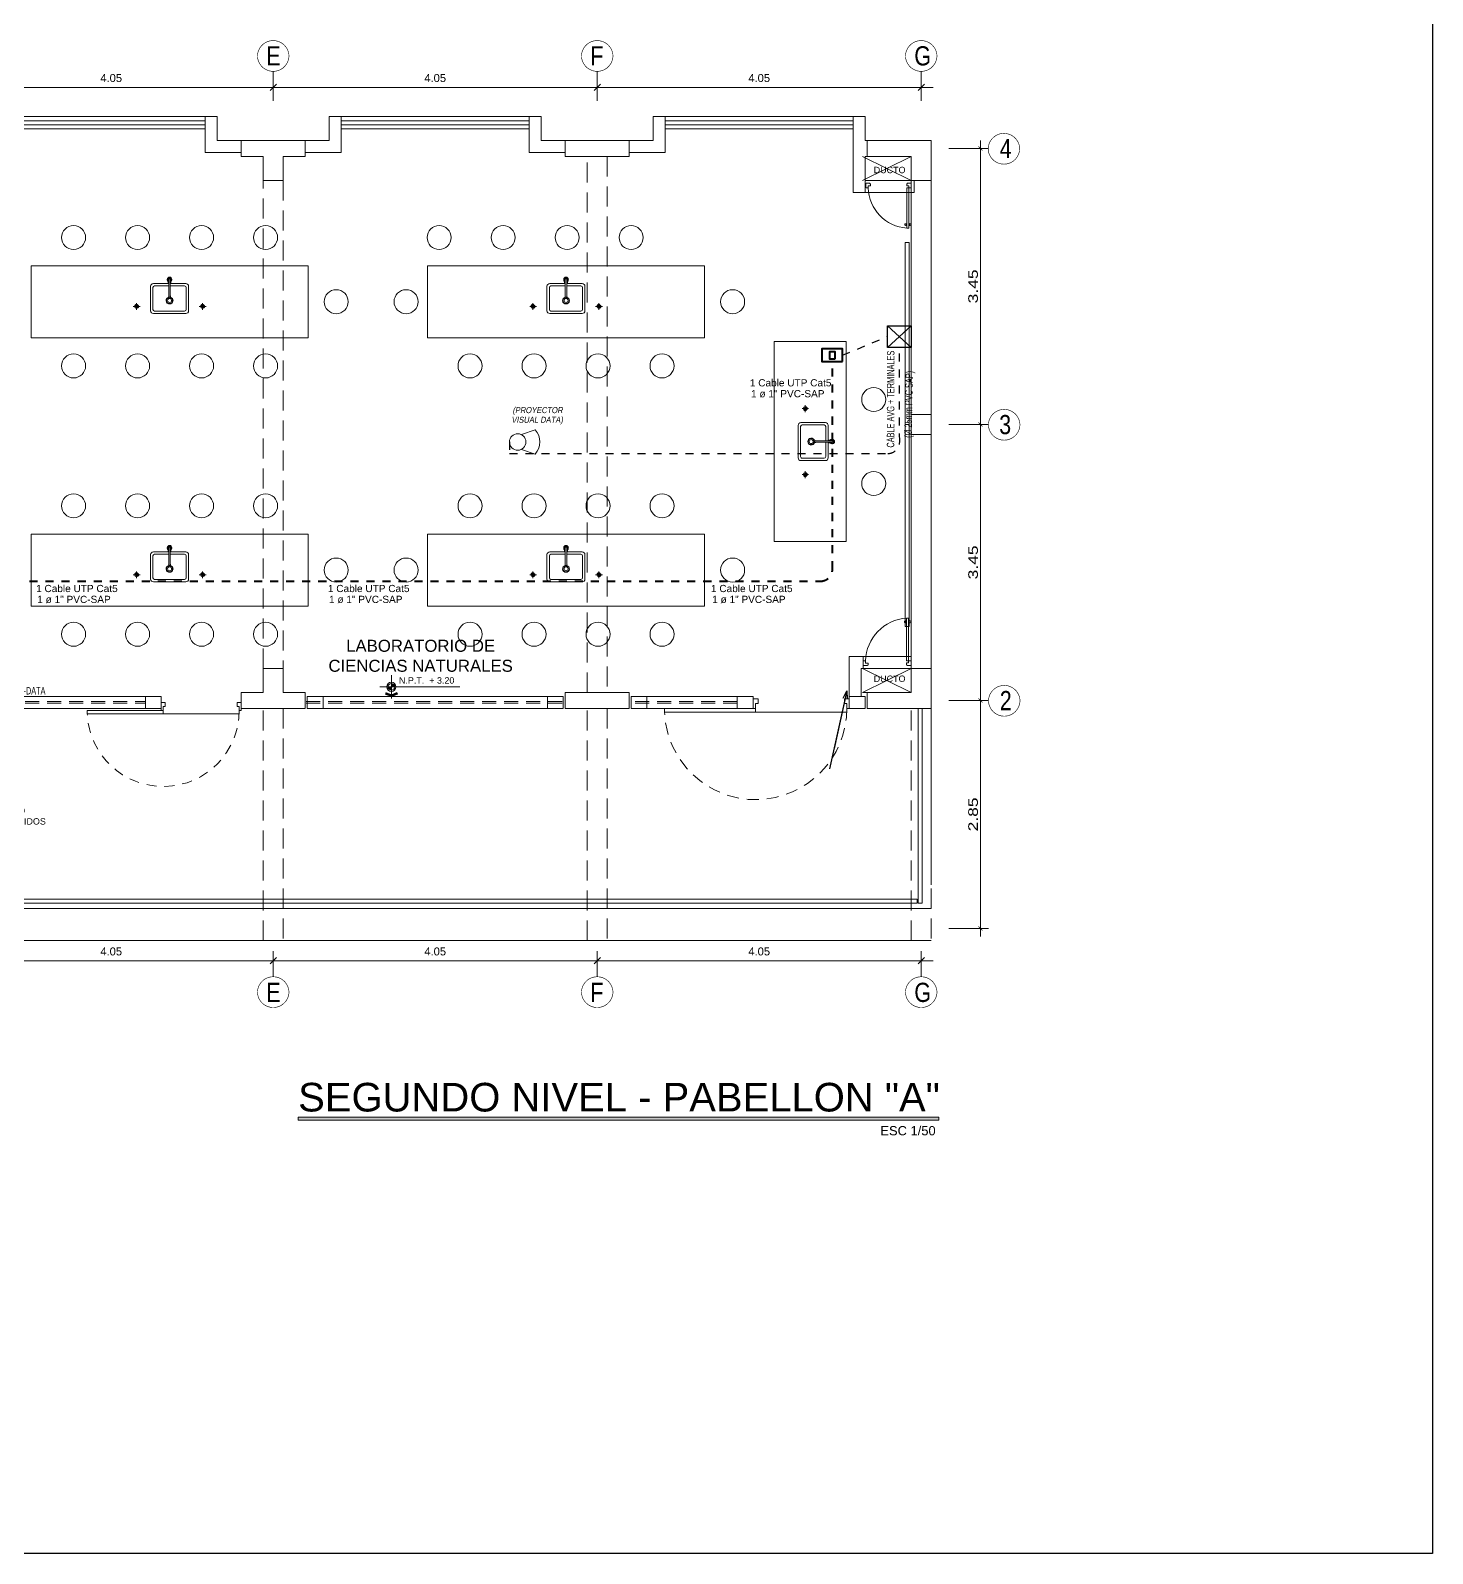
# Model space of a CAD drawing. Header units: millimetres. Extents: x 3354 to 3637, y 1117 to 1358.
# Drawn here: x 3391.97 to 3409.5, y 1246.34 to 1265.38 of the extents above; entities that cross this region are included whole.
import ezdxf

# ---------------------------------------------------------------- set-up
doc = ezdxf.new("R2010")
doc.units = ezdxf.units.MM
for name, pattern in [('ACAD_ISO04W100', [30, 24, -3, 0, -3]), ('ACAD_ISO15W100', [39, 12, -3, 12, -3, 0, -3, 0, -3, 0, -3]), ('DASHED2', [0.375, 0.25, -0.125]), ('DIVIDEX2', [63.5, 25.4, -12.7, 0, -12.7, 0, -12.7]), ('TRAZO_Y_PUNTO2', [0.5, 0.25, -0.125, 0, -0.125]), ('TRAZOS2', [0.225, 0.15, -0.075])]:
    doc.linetypes.add(name, pattern=pattern)
for name, color, linetype, lineweight in [('ACCESORIOS', 4, 'Continuous', 18), ('CASCO', 252, 'Continuous', 9), ('CONDUCTOR', 162, 'Continuous', 40), ('COTAS', 7, 'Continuous', 9), ('muros', 7, 'Continuous', 5), ('RED RED TV CABLE', 241, 'ACAD_ISO15W100', 40), ('RED SEGURIDAD', 153, 'ACAD_ISO04W100', 40), ('TEX-ELEC', 7, 'Continuous', 30)]:
    doc.layers.add(name, color=color, linetype=linetype, lineweight=lineweight)
doc.layers.add('Efec-muebles', color=7, linetype='Continuous', lineweight=13, true_color=0x85826f)
doc.styles.add('1', font='arial.ttf')
doc.styles.add('BYE', font='ARIALN.TTF', dxfattribs={"oblique": 10, "height": 2})
doc.styles.add('R60-50', font='arial.ttf', dxfattribs={"width": 1.3, "height": 0.12})
doc.styles.add('ROMAN', font='arial.ttf', dxfattribs={"width": 1.2})
doc.styles.get("Standard").update_dxf_attribs({"font": 'arial.ttf'})
doc.styles.add('style1', font='arial.ttf')
doc.styles.add('style2', font='arial.ttf')
doc.dimstyles.new('1-50', dxfattribs={"dimtxt": 0.12, "dimasz": 0.05, "dimexe": 0.1, "dimexo": 0.1, "dimgap": 0.03, "dimtad": 1, "dimtoh": 1, "dimzin": 4, "dimdsep": 46, "dimtxsty": 'R60-50', "dimblk1": 'ARCHTICK', "dimblk2": 'ARCHTICK', "dimsah": 1, "dimcen": 0.09, "dimdle": 0.1, "dimclrd": 256, "dimclre": 256, "dimclrt": 7, "dimadec": 0, "dimazin": 0, "dimtfac": 1, "dimtix": 1, "dimtmove": 0, "dimatfit": 3, "dimfxl": 1, "dimtolj": 1, "dimtzin": 0, "dimarcsym": 0})
doc.dimstyles.new('DETEX50', dxfattribs={"dimtxt": 0.065, "dimasz": 0.05, "dimexe": 0.2, "dimexo": 0.2, "dimgap": 0.03, "dimtad": 1, "dimzin": 4, "dimdsep": 46, "dimtxsty": 'ROMAN', "dimblk1": 'DOT', "dimblk2": 'DOT', "dimsah": 1, "dimcen": 0, "dimse1": 1, "dimse2": 1, "dimclrd": 256, "dimclre": 256, "dimclrt": 256, "dimadec": 0, "dimazin": 0, "dimtfac": 1, "dimtmove": 1, "dimatfit": 3, "dimfxl": 1, "dimtvp": 1, "dimtolj": 1, "dimtzin": 0, "dimarcsym": 0})
doc.dimstyles.new('Esc  1  50', dxfattribs={"dimtxt": 0.1, "dimasz": 0.08, "dimexe": 0.2, "dimexo": 0.15, "dimgap": 0.065, "dimtad": 1, "dimzin": 4, "dimdsep": 46, "dimtxsty": 'Standard', "dimblk": 'OBLIQUE', "dimcen": 0.12, "dimdle": 0.15, "dimadec": 0, "dimazin": 0, "dimtfac": 1, "dimtix": 1, "dimtmove": 0, "dimatfit": 3, "dimldrblk": 'OBLIQUE', "dimfxl": 1, "dimarcsym": 0})

# ---------------------------------------------------------------- blocks, each defined once
blk = doc.blocks.new('lavaderok')
at = {"layer": 'Efec-muebles'}
for p, q in [((3034.293, 1661.245), (3034.293, 1661.234)), ((3034.3, 1661.245), (3034.293, 1661.245)), ((3034.3, 1661.234), (3034.293, 1661.234)), ((3034.3, 1661.062), (3034.3, 1661.275)), ((3034.319, 1661.062), (3034.319, 1661.275)), ((3034.327, 1661.245), (3034.319, 1661.245)), ((3034.327, 1661.234), (3034.319, 1661.234)), ((3034.327, 1661.245), (3034.327, 1661.234)), ((3034.102, 1661.175), (3034.102, 1660.9)), ((3034.3, 1661.195), (3034.122, 1661.195)), ((3034.497, 1661.195), (3034.319, 1661.195)), ((3034.517, 1660.9), (3034.517, 1661.175)), ((3033.943, 1660.939), (3033.856, 1660.939)), ((3033.897, 1660.898), (3033.897, 1660.978)), ((3034.122, 1660.88), (3034.497, 1660.88)), ((3034.767, 1660.939), (3034.68, 1660.939)), ((3034.722, 1660.898), (3034.722, 1660.978))]:
    blk.add_line(p, q, dxfattribs=at)
for points in [[(3034.3, 1661.225), (3034.107, 1661.225, 0.414214), (3034.072, 1661.19), (3034.072, 1660.885, 0.414214), (3034.107, 1660.85)], [(3034.107, 1660.85), (3034.512, 1660.85, 0.414214), (3034.547, 1660.885), (3034.547, 1661.19, 0.414214), (3034.512, 1661.225), (3034.319, 1661.225)]]:
    blk.add_lwpolyline(points, format="xyb", dxfattribs=at)
for centre, radius in [((3034.31, 1661.013), 0.025), ((3033.897, 1660.939), 0.0242), ((3033.897, 1660.939), 0.015), ((3033.897, 1660.939), 0.00883), ((3034.722, 1660.939), 0.0242), ((3034.722, 1660.939), 0.015), ((3034.722, 1660.939), 0.00883)]:
    blk.add_circle(centre, radius, dxfattribs=at)
for centre, radius, start, end in [((3034.31, 1661.275), 0.0296, 288.7841, 251.2159), ((3034.31, 1661.275), 0.0226, 294.9499, 245.0501), ((3034.31, 1661.275), 0.00952, 0, 180), ((3034.122, 1661.175), 0.02, 90, 180), ((3034.31, 1661.013), 0.0428, 103.9271, 76.0729), ((3034.31, 1661.013), 0.0383, 99.4862, 80.5138), ((3034.31, 1661.062), 0.0125, 139.6408, 40.3592), ((3034.31, 1661.062), 0.00953, 180, 0), ((3034.497, 1661.175), 0.02, 0, 90), ((3034.122, 1660.9), 0.02, 180, 270), ((3034.497, 1660.9), 0.02, 270, 0)]:
    blk.add_arc(centre, radius, start, end, dxfattribs=at)
blk = doc.blocks.new('_Oblique')
at = {"color": 0, "linetype": 'ByBlock', "lineweight": -2}
blk.add_line((-0.5, -0.5), (0.5, 0.5), dxfattribs=at)
blk = doc.blocks.new('*D342')
at = {"layer": 'CASCO', "color": 0, "lineweight": -2, "transparency": 16777216}
for p, q in [((3368.486, 1257.703), (3368.486, 1258.066)), ((3372.536, 1257.698), (3372.536, 1258.066)), ((3368.336, 1257.866), (3372.686, 1257.866))]:
    blk.add_line(p, q, dxfattribs=at)
at = {"layer": 'Defpoints', "color": 0, "transparency": 16777216}
for p in [(3372.536, 1257.866), (3368.486, 1257.553), (3372.536, 1257.548)]:
    blk.add_point(p, dxfattribs=at)
at = {"layer": 'CASCO', "color": 0, "lineweight": -2, "transparency": 16777216, "xscale": 0.08, "yscale": 0.08, "zscale": 0.08, "rotation": 180}
blk.add_blockref('_Oblique', (3368.486, 1257.866), dxfattribs=at)
at = {"layer": 'CASCO', "color": 0, "lineweight": -2, "transparency": 16777216, "xscale": 0.08, "yscale": 0.08, "zscale": 0.08}
blk.add_blockref('_Oblique', (3372.536, 1257.866), dxfattribs=at)
at = {"layer": 'CASCO', "color": 0, "transparency": 16777216, "insert": (3370.511, 1257.982), "char_height": 0.1, "attachment_point": 5}
blk.add_mtext('4.05', dxfattribs=at)
blk = doc.blocks.new('*D343')
at = {"layer": 'CASCO', "color": 0, "lineweight": -2, "transparency": 16777216}
for p, q in [((3372.536, 1257.698), (3372.536, 1258.066)), ((3376.586, 1257.698), (3376.586, 1258.066)), ((3372.386, 1257.866), (3376.736, 1257.866))]:
    blk.add_line(p, q, dxfattribs=at)
at = {"layer": 'Defpoints', "color": 0, "transparency": 16777216}
for p in [(3376.586, 1257.866), (3372.536, 1257.548), (3376.586, 1257.548)]:
    blk.add_point(p, dxfattribs=at)
at = {"layer": 'CASCO', "color": 0, "lineweight": -2, "transparency": 16777216, "xscale": 0.08, "yscale": 0.08, "zscale": 0.08, "rotation": 180}
blk.add_blockref('_Oblique', (3372.536, 1257.866), dxfattribs=at)
at = {"layer": 'CASCO', "color": 0, "lineweight": -2, "transparency": 16777216, "xscale": 0.08, "yscale": 0.08, "zscale": 0.08}
blk.add_blockref('_Oblique', (3376.586, 1257.866), dxfattribs=at)
at = {"layer": 'CASCO', "color": 0, "transparency": 16777216, "insert": (3374.561, 1257.982), "char_height": 0.1, "attachment_point": 5}
blk.add_mtext('4.05', dxfattribs=at)
blk = doc.blocks.new('*D344')
at = {"layer": 'CASCO', "color": 0, "lineweight": -2, "transparency": 16777216}
for p, q in [((3376.586, 1257.698), (3376.586, 1258.066)), ((3380.636, 1257.698), (3380.636, 1258.066)), ((3376.436, 1257.866), (3380.786, 1257.866))]:
    blk.add_line(p, q, dxfattribs=at)
at = {"layer": 'Defpoints', "color": 0, "transparency": 16777216}
for p in [(3380.636, 1257.866), (3376.586, 1257.548), (3380.636, 1257.548)]:
    blk.add_point(p, dxfattribs=at)
at = {"layer": 'CASCO', "color": 0, "lineweight": -2, "transparency": 16777216, "xscale": 0.08, "yscale": 0.08, "zscale": 0.08, "rotation": 180}
blk.add_blockref('_Oblique', (3376.586, 1257.866), dxfattribs=at)
at = {"layer": 'CASCO', "color": 0, "lineweight": -2, "transparency": 16777216, "xscale": 0.08, "yscale": 0.08, "zscale": 0.08}
blk.add_blockref('_Oblique', (3380.636, 1257.866), dxfattribs=at)
at = {"layer": 'CASCO', "color": 0, "transparency": 16777216, "insert": (3378.611, 1257.982), "char_height": 0.1, "attachment_point": 5}
blk.add_mtext('4.05', dxfattribs=at)
blk = doc.blocks.new('_ARCHTICK')
at = {"color": 0, "linetype": 'ByBlock', "const_width": 0.15}
blk.add_lwpolyline([(-0.5, -0.5), (0.5, 0.5)], dxfattribs=at)
blk = doc.blocks.new('*D348')
at = {"layer": 'CASCO', "lineweight": -2, "ltscale": 2, "transparency": 16777216}
for p, q in [((3380.98, 1257.103), (3381.476, 1257.103)), ((3381.376, 1257.203), (3381.376, 1253.553)), ((3380.98, 1253.653), (3381.476, 1253.653))]:
    blk.add_line(p, q, dxfattribs=at)
at = {"layer": 'Defpoints', "color": 0, "ltscale": 2, "transparency": 16777216}
for p in [(3380.88, 1257.103), (3380.88, 1253.653), (3381.376, 1253.653)]:
    blk.add_point(p, dxfattribs=at)
at = {"layer": 'CASCO', "lineweight": -2, "ltscale": 2, "transparency": 16777216, "xscale": 0.05, "yscale": 0.05, "zscale": 0.05}
for p, rotation in [((3381.376, 1257.103), 90), ((3381.376, 1253.653), 270)]:
    blk.add_blockref('_ARCHTICK', p, dxfattribs=dict(at, rotation=rotation))
at = {"layer": 'CASCO', "color": 7, "ltscale": 2, "transparency": 16777216, "insert": (3381.285, 1255.378), "char_height": 0.12, "attachment_point": 5, "rotation": 90, "style": 'R60-50'}
blk.add_mtext('\\A1;3.45', dxfattribs=at)
blk = doc.blocks.new('*D349')
at = {"layer": 'CASCO', "lineweight": -2, "ltscale": 2, "transparency": 16777216}
for p, q in [((3380.98, 1253.653), (3381.476, 1253.653)), ((3381.376, 1253.753), (3381.376, 1250.103)), ((3380.98, 1250.203), (3381.476, 1250.203))]:
    blk.add_line(p, q, dxfattribs=at)
at = {"layer": 'Defpoints', "color": 0, "ltscale": 2, "transparency": 16777216}
for p in [(3380.88, 1253.653), (3380.88, 1250.203), (3381.376, 1250.203)]:
    blk.add_point(p, dxfattribs=at)
at = {"layer": 'CASCO', "lineweight": -2, "ltscale": 2, "transparency": 16777216, "xscale": 0.05, "yscale": 0.05, "zscale": 0.05}
for p, rotation in [((3381.376, 1253.653), 90), ((3381.376, 1250.203), 270)]:
    blk.add_blockref('_ARCHTICK', p, dxfattribs=dict(at, rotation=rotation))
at = {"layer": 'CASCO', "color": 7, "ltscale": 2, "transparency": 16777216, "insert": (3381.285, 1251.928), "char_height": 0.12, "attachment_point": 5, "rotation": 90, "style": 'R60-50'}
blk.add_mtext('\\A1;3.45', dxfattribs=at)
blk = doc.blocks.new('*D350')
at = {"layer": 'CASCO', "lineweight": -2, "ltscale": 2, "transparency": 16777216}
for p, q in [((3380.98, 1250.203), (3381.476, 1250.203)), ((3381.376, 1250.303), (3381.376, 1247.253)), ((3380.98, 1247.353), (3381.476, 1247.353))]:
    blk.add_line(p, q, dxfattribs=at)
at = {"layer": 'Defpoints', "color": 0, "ltscale": 2, "transparency": 16777216}
for p in [(3380.88, 1250.203), (3380.88, 1247.353), (3381.376, 1247.353)]:
    blk.add_point(p, dxfattribs=at)
at = {"layer": 'CASCO', "lineweight": -2, "ltscale": 2, "transparency": 16777216, "xscale": 0.05, "yscale": 0.05, "zscale": 0.05}
for p, rotation in [((3381.376, 1250.203), 90), ((3381.376, 1247.353), 270)]:
    blk.add_blockref('_ARCHTICK', p, dxfattribs=dict(at, rotation=rotation))
at = {"layer": 'CASCO', "color": 7, "ltscale": 2, "transparency": 16777216, "insert": (3381.285, 1248.778), "char_height": 0.12, "attachment_point": 5, "rotation": 90, "style": 'R60-50'}
blk.add_mtext('\\A1;2.85', dxfattribs=at)
blk = doc.blocks.new('*D354')
at = {"layer": 'CASCO', "color": 0, "lineweight": -2, "transparency": 16777216}
for p, q in [((3368.336, 1246.949), (3372.686, 1246.949)), ((3368.486, 1247.064), (3368.486, 1246.749)), ((3372.536, 1247.068), (3372.536, 1246.749))]:
    blk.add_line(p, q, dxfattribs=at)
at = {"layer": 'Defpoints', "color": 0, "transparency": 16777216}
for p in [(3368.486, 1247.214), (3372.536, 1247.218), (3372.536, 1246.949)]:
    blk.add_point(p, dxfattribs=at)
at = {"layer": 'CASCO', "color": 0, "lineweight": -2, "transparency": 16777216, "xscale": 0.08, "yscale": 0.08, "zscale": 0.08, "rotation": 180}
blk.add_blockref('_Oblique', (3368.486, 1246.949), dxfattribs=at)
at = {"layer": 'CASCO', "color": 0, "lineweight": -2, "transparency": 16777216, "xscale": 0.08, "yscale": 0.08, "zscale": 0.08}
blk.add_blockref('_Oblique', (3372.536, 1246.949), dxfattribs=at)
at = {"layer": 'CASCO', "color": 0, "transparency": 16777216, "insert": (3370.511, 1247.065), "char_height": 0.1, "attachment_point": 5}
blk.add_mtext('4.05', dxfattribs=at)
blk = doc.blocks.new('*D355')
at = {"layer": 'CASCO', "color": 0, "lineweight": -2, "transparency": 16777216}
for p, q in [((3372.386, 1246.949), (3376.736, 1246.949)), ((3372.536, 1247.068), (3372.536, 1246.749)), ((3376.586, 1247.068), (3376.586, 1246.749))]:
    blk.add_line(p, q, dxfattribs=at)
at = {"layer": 'Defpoints', "color": 0, "transparency": 16777216}
for p in [(3372.536, 1247.218), (3376.586, 1247.218), (3376.586, 1246.949)]:
    blk.add_point(p, dxfattribs=at)
at = {"layer": 'CASCO', "color": 0, "lineweight": -2, "transparency": 16777216, "xscale": 0.08, "yscale": 0.08, "zscale": 0.08, "rotation": 180}
blk.add_blockref('_Oblique', (3372.536, 1246.949), dxfattribs=at)
at = {"layer": 'CASCO', "color": 0, "lineweight": -2, "transparency": 16777216, "xscale": 0.08, "yscale": 0.08, "zscale": 0.08}
blk.add_blockref('_Oblique', (3376.586, 1246.949), dxfattribs=at)
at = {"layer": 'CASCO', "color": 0, "transparency": 16777216, "insert": (3374.561, 1247.065), "char_height": 0.1, "attachment_point": 5}
blk.add_mtext('4.05', dxfattribs=at)
blk = doc.blocks.new('*D356')
at = {"layer": 'CASCO', "color": 0, "lineweight": -2, "transparency": 16777216}
for p, q in [((3376.436, 1246.949), (3380.786, 1246.949)), ((3376.586, 1247.068), (3376.586, 1246.749)), ((3380.636, 1247.068), (3380.636, 1246.749))]:
    blk.add_line(p, q, dxfattribs=at)
at = {"layer": 'Defpoints', "color": 0, "transparency": 16777216}
for p in [(3376.586, 1247.218), (3380.636, 1247.218), (3380.636, 1246.949)]:
    blk.add_point(p, dxfattribs=at)
at = {"layer": 'CASCO', "color": 0, "lineweight": -2, "transparency": 16777216, "xscale": 0.08, "yscale": 0.08, "zscale": 0.08, "rotation": 180}
blk.add_blockref('_Oblique', (3376.586, 1246.949), dxfattribs=at)
at = {"layer": 'CASCO', "color": 0, "lineweight": -2, "transparency": 16777216, "xscale": 0.08, "yscale": 0.08, "zscale": 0.08}
blk.add_blockref('_Oblique', (3380.636, 1246.949), dxfattribs=at)
at = {"layer": 'CASCO', "color": 0, "transparency": 16777216, "insert": (3378.611, 1247.065), "char_height": 0.1, "attachment_point": 5}
blk.add_mtext('4.05', dxfattribs=at)
blk = doc.blocks.new('THT')
for p, q in [((-1.074, 0.413), (-1.014, 0.413)), ((-1.074, 0.293), (-1.074, 0.413)), ((-1.014, 0.413), (-1.014, 0.353)), ((0.126, 0.413), (0.066, 0.413)), ((0.066, 0.413), (0.066, 0.353)), ((0.126, 0.293), (0.126, 0.413)), ((-1.044, 0.293), (-1.074, 0.293)), ((-1.044, 0.353), (-1.044, 0.293)), ((-1.014, 0.353), (-1.044, 0.353)), ((0.096, 0.245), (-1.044, 0.245)), ((0.066, 0.353), (0.096, 0.353)), ((0.096, 0.353), (0.096, 0.293)), ((0.096, 0.293), (0.126, 0.293)), ((0.096, 0.293), (0.096, 0.245)), ((1.236, 0.293), (0.096, 0.293)), ((0.096, 0.245), (1.236, 0.245)), ((1.236, 0.245), (1.236, 0.293))]:
    blk.add_line(p, q)
at = {"linetype": 'TRAZOS2'}
blk.add_arc((0.096, 0.293), 1.14, 180, 357.5868, dxfattribs=at)
blk = doc.blocks.new('cgytutytry')
at = {"layer": 'CASCO'}
for p, q in [((-4.482, 891.175), (-4.487, 891.175)), ((-4.487, 891.175), (-4.487, 891.1)), ((-4.487, 891.1), (-4.487, 891.175)), ((-4.487, 891.175), (-4.482, 891.175)), ((-4.467, 891.08), (-4.487, 891.1)), ((-4.467, 891.08), (-4.487, 891.1)), ((-4.482, 891.18), (-4.482, 891.175)), ((-4.391, 891.18), (-4.482, 891.18)), ((-4.482, 891.175), (-4.482, 891.18)), ((-4.432, 891.08), (-4.467, 891.08)), ((-4.432, 891.08), (-4.467, 891.08)), ((-4.386, 891.126), (-4.432, 891.126)), ((-4.432, 891.126), (-4.432, 891.08)), ((-4.391, 891.18), (-4.391, 891.175)), ((-4.391, 891.18), (-4.391, 891.175)), ((-4.386, 891.175), (-4.391, 891.175)), ((-4.391, 891.175), (-4.386, 891.175)), ((-4.386, 891.175), (-4.386, 891.126)), ((-4.386, 891.175), (-4.386, 891.126)), ((-4.386, 891.085), (-4.386, 891.126)), ((-4.386, 891.126), (-3.497, 891.126)), ((-3.497, 891.085), (-4.386, 891.085)), ((-3.598, 891.132), (-3.598, 891.14)), ((-3.598, 891.14), (-3.594, 891.14)), ((-3.55, 891.132), (-3.598, 891.132)), ((-3.598, 891.075), (-3.598, 891.08)), ((-3.598, 891.08), (-3.55, 891.08)), ((-3.594, 891.075), (-3.598, 891.075)), ((-3.594, 891.155), (-3.589, 891.175)), ((-3.594, 891.14), (-3.594, 891.155)), ((-3.594, 891.057), (-3.594, 891.075)), ((-3.589, 891.037), (-3.594, 891.057)), ((-3.589, 891.175), (-3.559, 891.175)), ((-3.559, 891.037), (-3.589, 891.037)), ((-3.559, 891.175), (-3.554, 891.155)), ((-3.554, 891.057), (-3.559, 891.037)), ((-3.554, 891.155), (-3.554, 891.137)), ((-3.554, 891.137), (-3.55, 891.137)), ((-3.55, 891.075), (-3.554, 891.075)), ((-3.554, 891.075), (-3.554, 891.057)), ((-3.55, 891.137), (-3.55, 891.132)), ((-3.55, 891.08), (-3.55, 891.075)), ((-3.497, 891.126), (-3.497, 891.085)), ((-4.467, 890.281), (-4.487, 890.261)), ((-4.487, 890.261), (-4.467, 890.281)), ((-4.487, 890.261), (-4.487, 890.185)), ((-4.487, 890.185), (-4.487, 890.261)), ((-4.487, 890.185), (-4.482, 890.185)), ((-4.482, 890.185), (-4.487, 890.185)), ((-4.482, 890.185), (-4.482, 890.18)), ((-4.482, 890.18), (-4.482, 890.185)), ((-4.482, 890.18), (-4.391, 890.18)), ((-4.467, 890.281), (-4.433, 890.281)), ((-4.467, 890.281), (-4.433, 890.281)), ((-4.433, 890.281), (-4.433, 890.231)), ((-4.433, 890.231), (-4.386, 890.231)), ((-4.391, 890.185), (-4.386, 890.185)), ((-4.391, 890.185), (-4.391, 890.18)), ((-4.386, 890.185), (-4.391, 890.185)), ((-4.391, 890.185), (-4.391, 890.18)), ((-4.386, 890.231), (-4.386, 890.185)), ((-4.386, 890.231), (-4.386, 890.185))]:
    blk.add_line(p, q, dxfattribs=at)
for points in [[(-4.432, 891.08), (-4.432, 891.126), (-4.386, 891.126)], [(-4.386, 890.231), (-4.433, 890.231), (-4.433, 890.281)]]:
    blk.add_lwpolyline(points, dxfattribs=at)
for points in [[(-3.497, 891.126), (-3.497, 891.085), (-4.386, 891.085), (-4.386, 891.126)], [(-3.55, 891.132), (-3.55, 891.137), (-3.598, 891.137), (-3.598, 891.132)], [(-3.55, 891.08), (-3.55, 891.075), (-3.598, 891.075), (-3.598, 891.08)], [(-3.554, 891.14), (-3.554, 891.155), (-3.559, 891.175), (-3.589, 891.175), (-3.594, 891.155), (-3.594, 891.14)], [(-3.554, 891.071), (-3.554, 891.057), (-3.559, 891.037), (-3.589, 891.037), (-3.594, 891.057), (-3.594, 891.071)]]:
    blk.add_lwpolyline(points, close=True, dxfattribs=at)
blk.add_arc((-4.408, 891.143), 0.913, 271.3362, 356.359, dxfattribs=at)
blk = doc.blocks.new('dtyrdyt')
at = {"layer": 'CASCO'}
h = blk.add_hatch(color=256, dxfattribs=at)
h.paths.add_polyline_path([(850.126, 424.939), (850.167, 424.939, 0.414214), (850.126, 424.98)])
h.paths.add_polyline_path([(850.126, 424.898), (850.126, 424.939), (850.084, 424.939, 0.414214)])
blk.add_hatch(color=256, dxfattribs=at).paths.add_polyline_path([(850.126, 424.839), (850.057, 424.867), (850.049, 424.849), (850.126, 424.818), (850.202, 424.849), (850.194, 424.867)])
for p, q in [((849.981, 424.939), (850.981, 424.939)), ((850.126, 424.939), (850.126, 425.084)), ((850.126, 424.939), (850.126, 424.795)), ((850.126, 424.818), (850.049, 424.849)), ((850.126, 424.839), (850.057, 424.867)), ((850.126, 424.839), (850.194, 424.867)), ((850.126, 424.818), (850.202, 424.849)), ((850.202, 424.849), (850.194, 424.867))]:
    blk.add_line(p, q, dxfattribs=at)
for radius in [0.0578, 0.0413]:
    blk.add_circle((850.126, 424.939), radius, dxfattribs=at)
blk = doc.blocks.new('_Dot')
at = {"color": 0, "linetype": 'ByBlock', "lineweight": -2}
blk.add_line((-0.5, 0), (-1, 0), dxfattribs=at)
at = {"color": 0, "linetype": 'ByBlock', "const_width": 0.5}
blk.add_lwpolyline([(-0.25, 0, 1), (0.25, 0, 1)], format="xyb", close=True, dxfattribs=at)
blk = doc.blocks.new('2 PISO')
at = {"layer": 'CASCO', "lineweight": 0}
for p, q in [((3371.686, 1257.503), (3369.336, 1257.503)), ((3375.736, 1257.503), (3373.386, 1257.503)), ((3379.786, 1257.503), (3377.436, 1257.503)), ((3380.761, 1247.9), (3380.761, 1250.103))]:
    blk.add_line(p, q, dxfattribs=at)
at = {"layer": 'CASCO', "ltscale": 2}
for p, q in [((3369.336, 1257.349), (3371.686, 1257.349)), ((3373.386, 1257.349), (3375.736, 1257.349)), ((3377.436, 1257.349), (3379.786, 1257.349))]:
    blk.add_line(p, q, dxfattribs=at)
at = {"layer": 'CASCO', "lineweight": 5}
for p, q in [((3379.901, 1257.003), (3380.511, 1256.703)), ((3380.511, 1257.003), (3379.901, 1256.703)), ((3379.901, 1250.303), (3380.511, 1250.603)), ((3380.511, 1250.303), (3379.901, 1250.603)), ((3379.961, 1250.303), (3379.901, 1250.303))]:
    blk.add_line(p, q, dxfattribs=at)
at = {"layer": 'CASCO'}
blk.add_line((3372.561, 1250.603), (3372.411, 1250.603), dxfattribs=at)
at = {"layer": 'CASCO', "ltscale": 2, "const_width": 0.0076}
for points in [[(3372.733, 1258.263, 0.951688), (3372.339, 1258.263, 1)], [(3376.783, 1258.263, 0.951688), (3376.389, 1258.263, 1)], [(3380.833, 1258.263, 0.951688), (3380.439, 1258.263, 1)], [(3381.473, 1257.103, -0.951688), (3381.867, 1257.103, -1)], [(3381.476, 1253.653, -0.951688), (3381.87, 1253.653, -1)], [(3381.477, 1250.203, -0.951688), (3381.871, 1250.203, -1)], [(3372.733, 1246.552, -0.951688), (3372.339, 1246.552, -1)], [(3376.783, 1246.552, -0.951688), (3376.389, 1246.552, -1)], [(3380.833, 1246.552, -0.951688), (3380.439, 1246.552, -1)]]:
    blk.add_lwpolyline(points, format="xyb", close=True, dxfattribs=at)
at = {"layer": 'CASCO'}
for points in [[(3369.336, 1257.449), (3371.686, 1257.449), (3371.686, 1257.399), (3369.336, 1257.399), (3369.336, 1257.449)], [(3373.386, 1257.449), (3375.736, 1257.449), (3375.736, 1257.399), (3373.386, 1257.399), (3373.386, 1257.449)], [(3377.436, 1257.449), (3379.786, 1257.449), (3379.786, 1257.399), (3377.436, 1257.399), (3377.436, 1257.449)], [(3376.186, 1257.003), (3376.186, 1257.203), (3376.986, 1257.203), (3376.986, 1257.003), (3376.186, 1257.003)], [(3379.961, 1257.203), (3380.761, 1257.203), (3380.761, 1256.703), (3380.511, 1256.703), (3380.511, 1257.003), (3379.961, 1257.003), (3379.961, 1257.203)], [(3379.961, 1250.103), (3380.761, 1250.103), (3380.761, 1250.603), (3380.511, 1250.603), (3380.511, 1250.303), (3379.961, 1250.303), (3379.961, 1250.103)], [(3376.186, 1250.103), (3376.186, 1250.303), (3376.986, 1250.303), (3376.986, 1250.103), (3376.186, 1250.103)]]:
    blk.add_lwpolyline(points, dxfattribs=at)
at = {"layer": 'CASCO', "ltscale": 2}
for points in [[(3372.136, 1257.203), (3371.836, 1257.203), (3371.836, 1257.503), (3371.686, 1257.503), (3371.686, 1257.053), (3372.136, 1257.053)], [(3373.386, 1257.503), (3373.236, 1257.503), (3373.236, 1257.203), (3372.936, 1257.203), (3372.936, 1257.053), (3373.386, 1257.053)], [(3376.186, 1257.203), (3375.886, 1257.203), (3375.886, 1257.503), (3375.736, 1257.503), (3375.736, 1257.053), (3376.186, 1257.053)], [(3377.436, 1257.503), (3377.286, 1257.503), (3377.286, 1257.203), (3376.986, 1257.203), (3376.986, 1257.053), (3377.436, 1257.053)], [(3369.111, 1250.253), (3370.94, 1250.253), (3370.94, 1250.103), (3369.111, 1250.103)], [(3373.161, 1250.253), (3375.966, 1250.253), (3375.966, 1250.103), (3373.161, 1250.103)], [(3377.206, 1250.253), (3378.336, 1250.253), (3378.336, 1250.103), (3377.206, 1250.103)]]:
    blk.add_lwpolyline(points, close=True, dxfattribs=at)
for points in [[(3379.936, 1257.003), (3379.961, 1257.003), (3379.961, 1257.203), (3379.936, 1257.203), (3379.936, 1257.503), (3379.786, 1257.503), (3379.786, 1257.053), (3379.786, 1257.053), (3379.786, 1256.553), (3379.936, 1256.553), (3379.936, 1256.553), (3379.936, 1256.553), (3379.936, 1257.003)], [(3379.736, 1250.253), (3379.736, 1250.753), (3379.911, 1250.753), (3379.911, 1250.603), (3379.886, 1250.603), (3379.886, 1250.253), (3379.736, 1250.253)]]:
    blk.add_lwpolyline(points, dxfattribs=at)
at = {"layer": 'CASCO'}
for points in [[(3372.136, 1257.003), (3372.411, 1257.003), (3372.411, 1256.703), (3372.661, 1256.703), (3372.661, 1257.003), (3372.936, 1257.003), (3372.936, 1257.203), (3372.936, 1257.203), (3372.136, 1257.203), (3372.136, 1257.203)], [(3380.511, 1253.778), (3380.761, 1253.778), (3380.761, 1256.703), (3380.511, 1256.703)], [(3380.486, 1253.653), (3380.486, 1255.928), (3380.436, 1255.928), (3380.436, 1253.653)], [(3380.486, 1253.653), (3380.486, 1251.128), (3380.436, 1251.128), (3380.436, 1253.653)], [(3380.511, 1253.778), (3380.511, 1253.528), (3380.761, 1253.528), (3380.761, 1253.778)], [(3380.511, 1253.528), (3380.761, 1253.528), (3380.761, 1250.603), (3380.511, 1250.603)], [(3372.136, 1250.303), (3372.411, 1250.303), (3372.411, 1250.603), (3372.661, 1250.603), (3372.661, 1250.303), (3372.936, 1250.303), (3372.936, 1250.103), (3372.661, 1250.103), (3372.411, 1250.103), (3372.136, 1250.103)], [(3371.136, 1250.103), (3370.94, 1250.103), (3370.94, 1250.253), (3371.136, 1250.253)], [(3373.161, 1250.103), (3372.961, 1250.103), (3372.961, 1250.253), (3373.161, 1250.253)], [(3376.161, 1250.103), (3375.966, 1250.103), (3375.966, 1250.253), (3376.161, 1250.253)], [(3377.011, 1250.103), (3377.206, 1250.103), (3377.206, 1250.253), (3377.011, 1250.253)], [(3378.536, 1250.103), (3378.336, 1250.103), (3378.336, 1250.253), (3378.536, 1250.253)], [(3379.936, 1250.103), (3379.736, 1250.103), (3379.736, 1250.253), (3379.936, 1250.253)]]:
    blk.add_lwpolyline(points, close=True, dxfattribs=at)
at = {"layer": 'CASCO', "linetype": 'DASHED2', "lineweight": 5}
for points in [[(3376.461, 1257.003), (3376.711, 1257.003), (3376.711, 1250.303), (3376.461, 1250.303)], [(3372.411, 1256.703), (3372.661, 1256.703), (3372.661, 1250.603), (3372.411, 1250.603)], [(3380.511, 1250.103), (3380.761, 1250.103), (3380.761, 1247.203), (3380.511, 1247.203)]]:
    blk.add_lwpolyline(points, close=True, dxfattribs=at)
at = {"layer": 'CASCO', "lineweight": 5}
for points in [[(3379.936, 1256.553), (3380.546, 1256.553), (3380.546, 1256.703), (3379.936, 1256.703)], [(3379.911, 1250.753), (3380.511, 1250.753), (3380.511, 1250.603), (3379.911, 1250.603)]]:
    blk.add_lwpolyline(points, close=True, dxfattribs=at)
at = {"layer": 'CASCO', "linetype": 'DASHED2', "ltscale": 0.7}
for points in [[(3368.886, 1250.191), (3370.94, 1250.191)], [(3372.946, 1250.191), (3376.186, 1250.191)], [(3378.336, 1250.191), (3376.986, 1250.191)], [(3368.886, 1250.168), (3370.94, 1250.168)], [(3372.946, 1250.168), (3376.186, 1250.168)], [(3378.336, 1250.168), (3376.986, 1250.168)]]:
    blk.add_lwpolyline(points, dxfattribs=at)
at = {"layer": 'CASCO', "linetype": 'DASHED2', "lineweight": 5}
for points in [[(3372.411, 1247.203), (3372.411, 1250.103), (3372.661, 1250.103), (3372.661, 1247.203)], [(3376.461, 1247.203), (3376.461, 1250.103), (3376.711, 1250.103), (3376.711, 1247.203)]]:
    blk.add_lwpolyline(points, dxfattribs=at)
at = {"layer": 'CASCO', "lineweight": 0}
for points in [[(3380.599, 1250.103), (3380.649, 1250.103), (3380.649, 1247.669), (3380.599, 1247.669)], [(3380.586, 1247.719), (3380.586, 1247.669), (3356.372, 1247.669), (3356.372, 1247.719)]]:
    blk.add_lwpolyline(points, close=True, dxfattribs=at)
blk.add_lwpolyline([(3380.761, 1247.603), (3380.761, 1247.603), (3356.211, 1247.603), (3356.211, 1247.603)], dxfattribs=at)
at = {"layer": 'CASCO', "lineweight": 0, "ltscale": 0.5}
blk.add_lwpolyline([(3356.211, 1247.203), (3356.211, 1247.203), (3380.761, 1247.203), (3380.761, 1247.203)], dxfattribs=at)
at = {"layer": 'CASCO', "lineweight": 13, "rotation": 270}
for p, xscale, yscale, zscale in [((2876.916, 1254.131), 0.5650878199641471, 0.5650878199641471, 0.5650878199641471), ((2845.803, 1253.33), -0.5999999999998181, 0.5999999999998181, 0.5999999999998181)]:
    blk.add_blockref('cgytutytry', p, dxfattribs=dict(at, xscale=xscale, yscale=yscale, zscale=zscale))
at = {"layer": 'CASCO'}
blk.add_blockref('dtyrdyt', (2523.887, 825.434), dxfattribs=at)
for p, xscale, yscale, zscale in [((3378.662, 1249.81), -1.000025000609412, 1.000025001168297, 1.000025000625009), ((3371.241, 1249.833), -0.833352957778536, 0.8333529582442725, 0.8333529577915336)]:
    blk.add_blockref('THT', p, dxfattribs=dict(at, xscale=xscale, yscale=yscale, zscale=zscale))
at = {"layer": 'CASCO', "style": 'style1', "width": 0.8}
for s, p in [('E', (3372.45, 1258.14)), ('F', (3376.5, 1258.14)), ('G', (3380.55, 1258.14)), ('4', (3381.617, 1256.981)), ('3', (3381.611, 1253.531)), ('2', (3381.618, 1250.081)), ('E', (3372.45, 1246.434)), ('F', (3376.5, 1246.434)), ('G', (3380.55, 1246.434))]:
    blk.add_text(s, height=0.24, dxfattribs=at).set_placement(p)
at = {"layer": 'CASCO', "style": '1'}
blk.add_text('N.P.T.  + 3.20', height=0.08, dxfattribs=at).set_placement((3374.108, 1250.413))
at = {"layer": 'CASCO'}
for s, insert, char_height, width, attachment_point, style in [('\\A1;DUCTO', (3380.241, 1256.873), 0.08, 2.09636, 2, '1'), ('\\A1;LABORATORIO DE \\PCIENCIAS NATURALES', (3374.379, 1250.76), 0.15, 4.61659, 5, 'style2'), ('\\A1;DUCTO', (3380.241, 1250.433), 0.08, 2.09636, 8, '1')]:
    blk.add_mtext(s, dxfattribs=dict(at, insert=insert, char_height=char_height, width=width, attachment_point=attachment_point, style=style))
at = {"layer": 'CASCO', "lineweight": 5, "insert": (3368.647, 1248.635), "char_height": 0.07998, "width": 2.09636, "attachment_point": 8, "style": '1'}
blk.add_mtext('PISO CEMENTO SEMIPULIDO \\PY BRUÑADO @ 1.00 AMBOS SENTIDOS', dxfattribs=at)
at = {"layer": 'CASCO'}
for base, p1, p2, picture, middle in [((3372.536, 1257.866), (3368.486, 1257.553), (3372.536, 1257.548), '*D342', (3370.511, 1257.982)), ((3376.586, 1257.866), (3372.536, 1257.548), (3376.586, 1257.548), '*D343', (3374.561, 1257.982)), ((3380.636, 1257.866), (3376.586, 1257.548), (3380.636, 1257.548), '*D344', (3378.611, 1257.982)), ((3372.536, 1246.949), (3368.486, 1247.214), (3372.536, 1247.218), '*D354', (3370.511, 1247.065)), ((3376.586, 1246.949), (3372.536, 1247.218), (3376.586, 1247.218), '*D355', (3374.561, 1247.065)), ((3380.636, 1246.949), (3376.586, 1247.218), (3380.636, 1247.218), '*D356', (3378.611, 1247.065))]:
    dim = blk.add_linear_dim(base=base, p1=p1, p2=p2, dimstyle='Esc  1  50', dxfattribs=at)
    dim.commit()
    dim.dimension.update_dxf_attribs({"geometry": picture, "text_midpoint": middle})
at = {"layer": 'CASCO', "ltscale": 2}
for base, p1, p2, override, picture, middle in [((3381.376, 1253.653), (3380.88, 1257.103), (3380.88, 1253.653), {"dimfxl": 0.05}, '*D348', (3381.285, 1255.378)), ((3381.376, 1250.203), (3380.88, 1253.653), (3380.88, 1250.203), {"dimtmove": 1, "dimfxl": 0.05}, '*D349', (3381.285, 1251.928)), ((3381.376, 1247.353), (3380.88, 1250.203), (3380.88, 1247.353), {"dimtmove": 1, "dimfxl": 0.05}, '*D350', (3381.285, 1248.778))]:
    dim = blk.add_linear_dim(base=base, p1=p1, p2=p2, angle=90, dimstyle='1-50', override=override, dxfattribs=at)
    dim.commit()
    dim.dimension.update_dxf_attribs({"geometry": picture, "text_midpoint": middle})

msp = doc.modelspace()

# ---------------------------------------------------------------- hatches: boundary and pattern name
at = {"layer": 'muros', "ltscale": 2}
msp.add_hatch(color=7, dxfattribs=at).paths.add_polyline_path([(3403.327, 1251.791), (3395.318, 1251.791), (3395.318, 1251.755), (3403.327, 1251.755)])

# ---------------------------------------------------------------- linework, layer by layer
at = {"ltscale": 2}
for p, q in [((3402.685, 1261.683), (3402.981, 1261.415)), ((3402.685, 1261.415), (3402.981, 1261.683))]:
    msp.add_line(p, q, dxfattribs=at)
for points in [[(3363.18, 1282.477), (3409.498, 1282.477), (3409.498, 1246.339), (3363.18, 1246.339)], [(3402.685, 1261.683), (3402.981, 1261.683), (3402.981, 1261.415), (3402.685, 1261.415)]]:
    msp.add_lwpolyline(points, close=True, dxfattribs=at)
at = {"layer": 'ACCESORIOS', "color": 1, "linetype": 'Continuous', "lineweight": 20, "ltscale": 0.1}
for p, q in [((3398.108, 1260.325), (3398.281, 1260.384)), ((3398.108, 1260.14), (3398.281, 1260.081))]:
    msp.add_line(p, q, dxfattribs=at)
msp.add_circle((3398.062, 1260.233), 0.103, dxfattribs=at)
msp.add_arc((3398.116, 1260.233), 0.224, 317.5277, 42.4723, dxfattribs=at)
at = {"layer": 'CONDUCTOR'}
for points in [[(3402.123, 1261.24), (3402.123, 1261.395), (3401.865, 1261.395), (3401.865, 1261.24)], [(3402.03, 1261.273), (3402.03, 1261.36), (3401.96, 1261.36), (3401.96, 1261.273)]]:
    msp.add_lwpolyline(points, close=True, dxfattribs=at)
at = {"layer": 'COTAS'}
msp.add_lwpolyline([(3403.327, 1251.791), (3395.318, 1251.791), (3395.318, 1251.755), (3403.327, 1251.755)], close=True, dxfattribs=at)
at = {"layer": 'Efec-muebles', "lineweight": 5}
for points in [[(3395.441, 1262.436), (3395.441, 1261.536), (3391.981, 1261.536), (3391.981, 1262.436)], [(3400.396, 1262.436), (3400.396, 1261.536), (3396.936, 1261.536), (3396.936, 1262.436)], [(3402.166, 1258.988), (3401.266, 1258.988), (3401.266, 1261.488), (3402.166, 1261.488)], [(3395.441, 1259.082), (3395.441, 1258.182), (3391.981, 1258.182), (3391.981, 1259.082)], [(3400.396, 1259.082), (3400.396, 1258.182), (3396.936, 1258.182), (3396.936, 1259.082)]]:
    msp.add_lwpolyline(points, close=True, dxfattribs=at)
for centre in [(3392.511, 1262.788), (3393.311, 1262.788), (3394.111, 1262.788), (3394.911, 1262.788), (3397.08, 1262.788), (3397.88, 1262.788), (3398.68, 1262.788), (3399.48, 1262.788), (3395.794, 1261.986), (3396.667, 1261.986), (3400.749, 1261.986), (3392.511, 1261.183), (3393.311, 1261.183), (3394.111, 1261.183), (3394.911, 1261.183), (3397.466, 1261.183), (3398.266, 1261.183), (3399.066, 1261.183), (3399.866, 1261.183), (3402.512, 1260.763), (3402.512, 1259.713), (3392.511, 1259.435), (3393.311, 1259.435), (3394.111, 1259.435), (3394.911, 1259.435), (3397.466, 1259.435), (3398.266, 1259.435), (3399.066, 1259.435), (3399.866, 1259.435), (3395.794, 1258.632), (3396.667, 1258.632), (3400.749, 1258.632), (3392.511, 1257.829), (3393.311, 1257.829), (3394.111, 1257.829), (3394.911, 1257.829), (3397.466, 1257.829), (3398.266, 1257.829), (3399.066, 1257.829), (3399.866, 1257.829)]:
    msp.add_circle(centre, 0.15, dxfattribs=at)
at = {"layer": 'RED RED TV CABLE', "linetype": 'TRAZO_Y_PUNTO2', "lineweight": 30, "ltscale": 0.3}
msp.add_line((3402.123, 1261.318), (3402.685, 1261.549), dxfattribs=at)
msp.add_lwpolyline([(3397.959, 1260.233), (3397.959, 1260.088), (3402.687, 1260.088, 0.414214), (3402.837, 1260.238), (3402.833, 1261.415)], format="xyb", dxfattribs=at)
at = {"layer": 'RED SEGURIDAD', "linetype": 'DIVIDEX2', "ltscale": 0.004}
msp.add_lwpolyline([(3390.756, 1258.493), (3401.847, 1258.493, 0.414214), (3401.997, 1258.643), (3401.997, 1261.24)], format="xyb", dxfattribs=at)

# ---------------------------------------------------------------- block references
at = {"layer": 'CASCO'}
msp.add_blockref('2 PISO', (22.47, 6.799), dxfattribs=at)
at = {"layer": 'Efec-muebles', "lineweight": 5}
msp.add_blockref('lavaderok', (359.401, -402.366), dxfattribs=at)
at = {"layer": 'muros'}
for p in [(359.401, -399.012), (364.356, -399.012), (364.356, -402.366)]:
    msp.add_blockref('lavaderok', p, dxfattribs=at)
at = {"layer": 'muros', "rotation": 270}
msp.add_blockref('lavaderok', (1740.718, 4294.547), dxfattribs=at)

# ---------------------------------------------------------------- texts
at = {"width": 0.7}
for s, rotation, p in [('CABLE AVG + TERMINALES', 89.9263, (3402.77, 1260.162, 12157.236)), ('(Ø 25mm PVC SAP)', 88.9683, (3402.988, 1260.284, 12157.236)), ('REDES DE VOZ-DATA', 360, (3391.201, 1257.076))]:
    msp.add_text(s, height=0.09386, rotation=rotation, dxfattribs=at).set_placement(p)
at = {"style": 'BYE', "oblique": 10}
for s, height, p in [('(PROYECTOR', 0.0752, (3397.998, 1260.593)), ('VISUAL DATA)', 0.07519, (3397.984, 1260.472))]:
    msp.add_text(s, height=height, dxfattribs=at).set_placement(p)
at = {"layer": 'COTAS'}
for s, height, style, p in [('SEGUNDO NIVEL - PABELLON "A"', 0.35785, '1', (3395.318, 1251.864)), ('ESC 1/50', 0.1155, 'style2', (3402.596, 1251.566))]:
    msp.add_text(s, height=height, dxfattribs=dict(at, style=style)).set_placement(p)
at = {"layer": 'TEX-ELEC', "linetype": 'ByBlock', "char_height": 0.09, "attachment_point": 1}
for s, insert, width in [('1 Cable UTP Cat5', (3400.964, 1261.017), 1.12585), ('1 ø 1" PVC-SAP', (3400.979, 1260.881), 1.55719), ('1 Cable UTP Cat5', (3392.042, 1258.446), 1.12585), ('1 Cable UTP Cat5', (3395.69, 1258.446), 1.12585), ('1 Cable UTP Cat5', (3400.478, 1258.446), 1.12585), ('1 ø 1" PVC-SAP', (3392.057, 1258.31), 1.55719), ('1 ø 1" PVC-SAP', (3395.704, 1258.31), 1.55719), ('1 ø 1" PVC-SAP', (3400.493, 1258.31), 1.55719)]:
    msp.add_mtext(s, dxfattribs=dict(at, insert=insert, width=width))

# ---------------------------------------------------------------- leaders
at = {"layer": 'COTAS', "ltscale": 0.015}
msp.add_leader([(3402.176, 1257.121), (3402.016, 1256.403)], dimstyle='DETEX50', override={"dimasz": 0.1, "dimtad": 0, "dimldrblk": 'Open30'}, dxfattribs=at)

doc.saveas('drawing.dxf')
